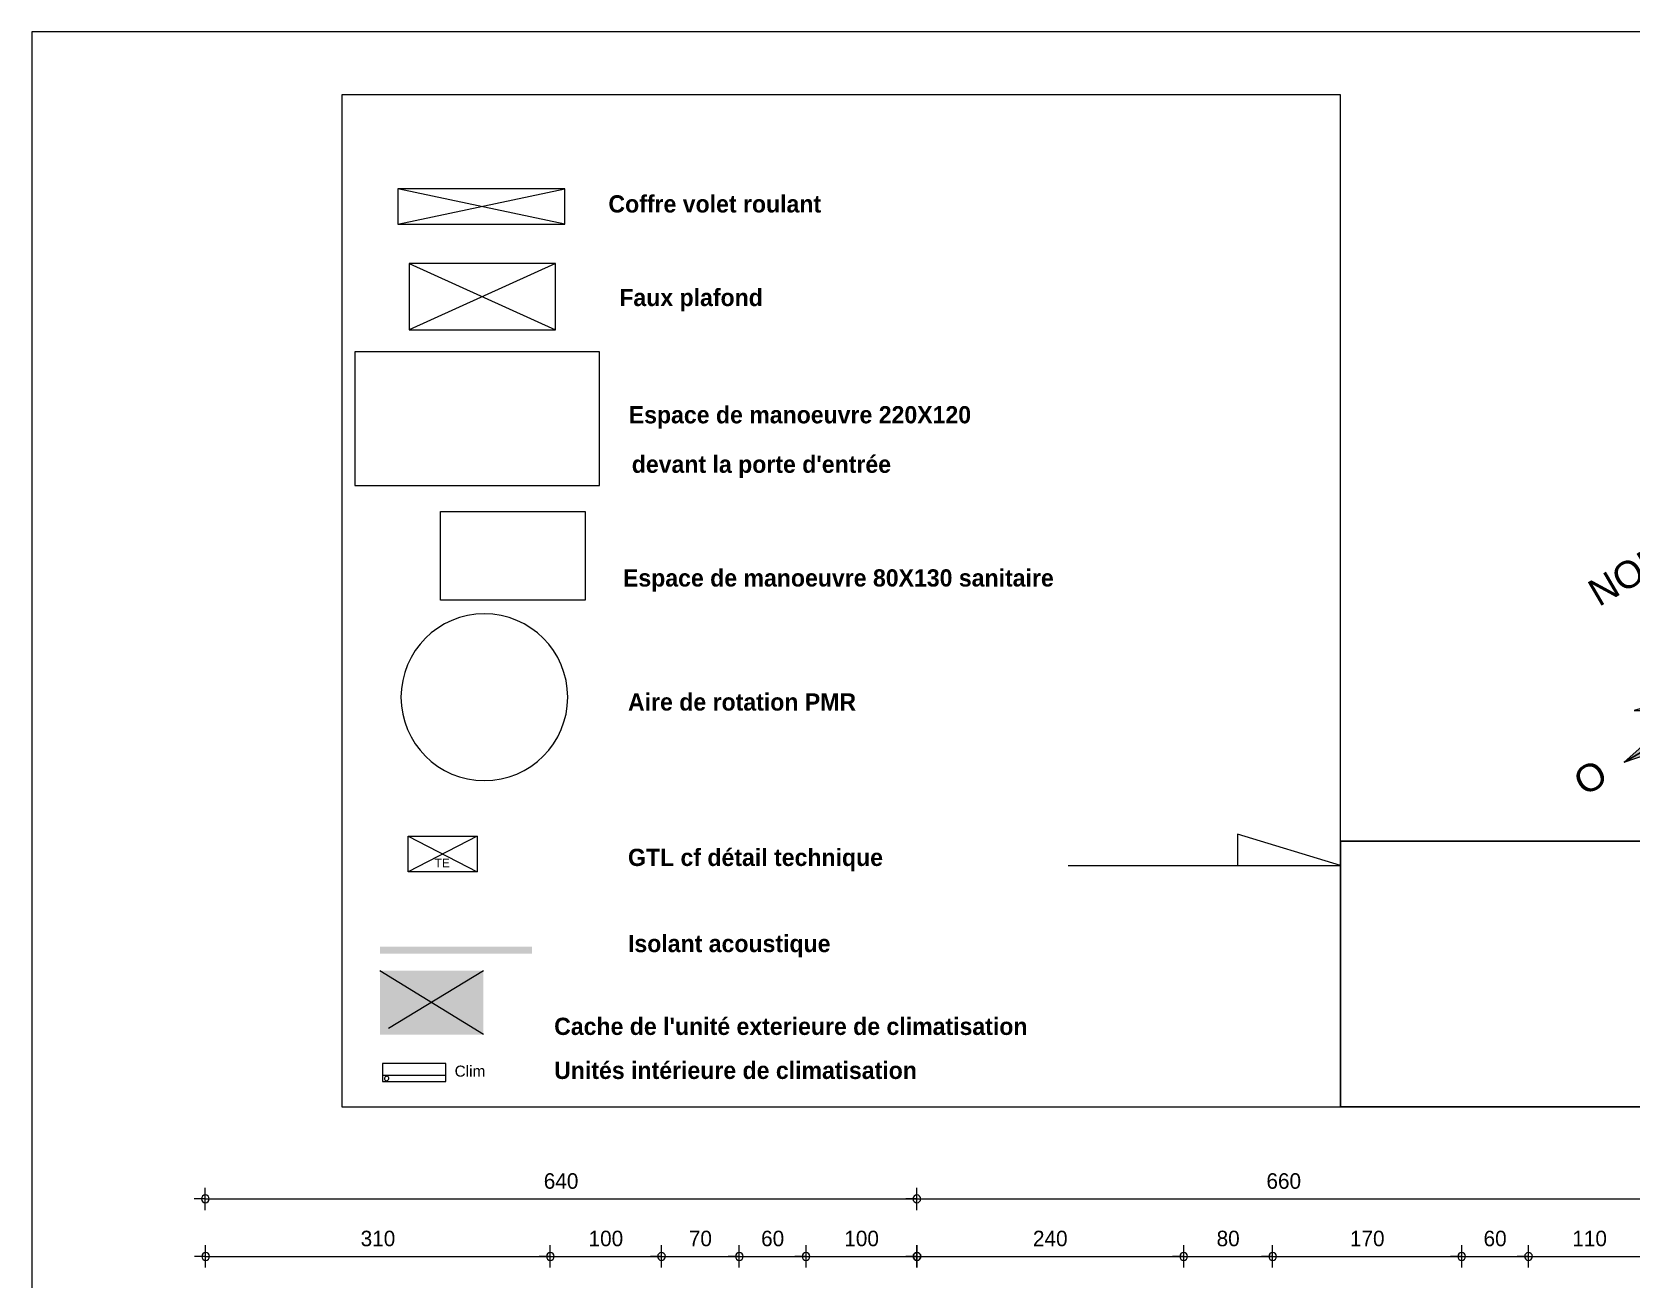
# Model space of a CAD drawing. Header units: metres. Extents: x -30.4 to 29.6, y -50.6 to 0.4.
# Drawn here: x -30.4 to -16.02, y -19.85 to -8.63 of the extents above; entities that cross this region are included whole.
import ezdxf
from ezdxf.enums import TextEntityAlignment as Align
from ezdxf.lldxf.tags import DXFTag

# ---------------------------------------------------------------- set-up
doc = ezdxf.new("R2010")
doc.units = ezdxf.units.M
doc.header["$MEASUREMENT"] = 0
doc.header["$XCLIPFRAME"] = 2
for name, color, linetype in [('Calque commun', 7, 'Continuous'), ('Calque5', 7, 'Continuous'), ('Calque9', 7, 'Continuous'), ('Textes', 7, 'Continuous')]:
    doc.layers.add(name, color=color, linetype=linetype)
doc.styles.add('Arial15', font='arial.ttf', dxfattribs={"height": 0.077313})
doc.styles.add('Arial4', font='arial.ttf', dxfattribs={"height": 0.098961})
doc.styles.add('Arial7', font='arial.ttf', dxfattribs={"width": 1.037433, "height": 2.319387})
doc.styles.add('Arial8', font='arial.ttf', dxfattribs={"width": 1.027642, "height": 2.319387})
doc.styles.add('Arial9', font='arial.ttf', dxfattribs={"width": 0.996783, "height": 2.319387})
doc.styles.add('Century Gothic', font='GOTHIC.TTF', dxfattribs={"height": 0.139636})
doc.styles.add('Century Gothic6', font='GOTHICB.TTF', dxfattribs={"height": 0.155115})
tags = doc.linetypes.add('DIVIDE2', pattern=[0.625, 0.25, -0.125, 0, -0.125, 0, -0.125]).pattern_tags.tags
tags[14:15] = [DXFTag(74, 4), DXFTag(75, 0), DXFTag(340, '0'), DXFTag(46, 1.0), DXFTag(50, 0.0), DXFTag(44, 0.0), DXFTag(45, 0.0)]
tags[12:13] = [DXFTag(74, 4), DXFTag(75, 0), DXFTag(340, '0'), DXFTag(46, 1.0), DXFTag(50, 0.0), DXFTag(44, 0.0), DXFTag(45, 0.0)]
tags[10:11] = [DXFTag(74, 4), DXFTag(75, 0), DXFTag(340, '0'), DXFTag(46, 1.0), DXFTag(50, 0.0), DXFTag(44, 0.0), DXFTag(45, 0.0)]
tags[8:9] = [DXFTag(74, 4), DXFTag(75, 0), DXFTag(340, '0'), DXFTag(46, 1.0), DXFTag(50, 0.0), DXFTag(44, 0.0), DXFTag(45, 0.0)]
tags[6:7] = [DXFTag(74, 4), DXFTag(75, 0), DXFTag(340, '0'), DXFTag(46, 1.0), DXFTag(50, 0.0), DXFTag(44, 0.0), DXFTag(45, 0.0)]
tags[4:5] = [DXFTag(74, 4), DXFTag(75, 0), DXFTag(340, '0'), DXFTag(46, 1.0), DXFTag(50, 0.0), DXFTag(44, 0.0), DXFTag(45, 0.0)]
tags = doc.linetypes.add('HIDDEN', pattern=[0.375, 0.25, -0.125]).pattern_tags.tags
tags[6:7] = [DXFTag(74, 4), DXFTag(75, 0), DXFTag(340, '0'), DXFTag(46, 1.0), DXFTag(50, 0.0), DXFTag(44, 0.0), DXFTag(45, 0.0)]
tags[4:5] = [DXFTag(74, 4), DXFTag(75, 0), DXFTag(340, '0'), DXFTag(46, 1.0), DXFTag(50, 0.0), DXFTag(44, 0.0), DXFTag(45, 0.0)]
tags = doc.linetypes.add('HIDDEN2', pattern=[0.1875, 0.125, -0.0625]).pattern_tags.tags
tags[6:7] = [DXFTag(74, 4), DXFTag(75, 0), DXFTag(340, '0'), DXFTag(46, 1.0), DXFTag(50, 0.0), DXFTag(44, 0.0), DXFTag(45, 0.0)]
tags[4:5] = [DXFTag(74, 4), DXFTag(75, 0), DXFTag(340, '0'), DXFTag(46, 1.0), DXFTag(50, 0.0), DXFTag(44, 0.0), DXFTag(45, 0.0)]
picture_1 = doc.add_image_def('image2.jpg', size_in_pixel=(789, 328))

# ---------------------------------------------------------------- blocks, each defined once
blk = doc.blocks.new('new35')
at = {"layer": 'Calque commun', "color": 5, "linetype": 'Continuous', "lineweight": 9}
blk.add_arc((0, 0), 0.5, 0, 359.9994, dxfattribs=at)
blk = doc.blocks.new('new36')
at = {"layer": 'Calque commun', "color": 5, "linetype": 'Continuous', "lineweight": 9}
blk.add_arc((0, 0), 0.5, 0, 359.9994, dxfattribs=at)
blk = doc.blocks.new('DimLine27757')
at = {"layer": 'Calque commun', "color": 5, "linetype": 'Continuous', "lineweight": 9}
for p, q in [((-20.039, -19.743), (-20.039, -19.543)), ((-19.239, -19.743), (-19.239, -19.543)), ((-20.039, -19.643), (-20.139, -19.643)), ((-20.039, -19.643), (-19.239, -19.643)), ((-19.239, -19.643), (-19.139, -19.643))]:
    blk.add_line(p, q, dxfattribs=at)
at = {"layer": 'Calque commun', "color": 5, "linetype": 'Continuous', "lineweight": 9, "xscale": 0.07000000029802322, "yscale": 0.07000000029802322, "zscale": 0.07000000029802322}
for name, p in [('new35', (-20.039, -19.643)), ('new36', (-19.239, -19.643))]:
    blk.add_blockref(name, p, dxfattribs=at)
at = {"layer": 'Calque commun', "color": 5, "linetype": 'Continuous', "lineweight": 9, "style": 'Century Gothic'}
blk.add_text('80', height=0.1396, dxfattribs=at).set_placement((-19.639, -19.593), align=Align.BOTTOM_CENTER)
blk = doc.blocks.new('new37')
at = {"layer": 'Calque commun', "color": 5, "linetype": 'Continuous', "lineweight": 9}
blk.add_arc((0, 0), 0.5, 0, 359.9994, dxfattribs=at)
blk = doc.blocks.new('new38')
at = {"layer": 'Calque commun', "color": 5, "linetype": 'Continuous', "lineweight": 9}
blk.add_arc((0, 0), 0.5, 0, 359.9994, dxfattribs=at)
blk = doc.blocks.new('DimLine27765')
at = {"layer": 'Calque commun', "color": 5, "linetype": 'Continuous', "lineweight": 9}
for p, q in [((-22.439, -19.743), (-22.439, -19.543)), ((-20.039, -19.743), (-20.039, -19.543)), ((-22.439, -19.643), (-22.539, -19.643)), ((-22.439, -19.643), (-20.039, -19.643)), ((-20.039, -19.643), (-19.939, -19.643))]:
    blk.add_line(p, q, dxfattribs=at)
at = {"layer": 'Calque commun', "color": 5, "linetype": 'Continuous', "lineweight": 9, "xscale": 0.07000000029802322, "yscale": 0.07000000029802322, "zscale": 0.07000000029802322}
for name, p in [('new37', (-22.439, -19.643)), ('new38', (-20.039, -19.643))]:
    blk.add_blockref(name, p, dxfattribs=at)
at = {"layer": 'Calque commun', "color": 5, "linetype": 'Continuous', "lineweight": 9, "style": 'Century Gothic'}
blk.add_text('240', height=0.1396, dxfattribs=at).set_placement((-21.239, -19.593), align=Align.BOTTOM_CENTER)
blk = doc.blocks.new('new71')
at = {"layer": 'Calque commun', "color": 5, "linetype": 'Continuous', "lineweight": 9}
blk.add_arc((0, 0), 0.5, 0, 359.9994, dxfattribs=at)
blk = doc.blocks.new('new72')
at = {"layer": 'Calque commun', "color": 5, "linetype": 'Continuous', "lineweight": 9}
blk.add_arc((0, 0), 0.5, 0, 359.9994, dxfattribs=at)
blk = doc.blocks.new('DimLine32644')
at = {"layer": 'Calque commun', "color": 5, "linetype": 'Continuous', "lineweight": 9}
for p, q in [((-28.836, -19.743), (-28.836, -19.543)), ((-25.736, -19.743), (-25.736, -19.543)), ((-28.836, -19.643), (-28.936, -19.643)), ((-28.836, -19.643), (-25.736, -19.643)), ((-25.736, -19.643), (-25.636, -19.643))]:
    blk.add_line(p, q, dxfattribs=at)
at = {"layer": 'Calque commun', "color": 5, "linetype": 'Continuous', "lineweight": 9, "xscale": 0.07000000029802322, "yscale": 0.07000000029802322, "zscale": 0.07000000029802322}
for name, p in [('new71', (-28.836, -19.643)), ('new72', (-25.736, -19.643))]:
    blk.add_blockref(name, p, dxfattribs=at)
at = {"layer": 'Calque commun', "color": 5, "linetype": 'Continuous', "lineweight": 9, "style": 'Century Gothic'}
blk.add_text('310', height=0.1396, dxfattribs=at).set_placement((-27.286, -19.593), align=Align.BOTTOM_CENTER)
blk = doc.blocks.new('new73')
at = {"layer": 'Calque commun', "color": 5, "linetype": 'Continuous', "lineweight": 9}
blk.add_arc((0, 0), 0.5, 0, 359.9994, dxfattribs=at)
blk = doc.blocks.new('new74')
at = {"layer": 'Calque commun', "color": 5, "linetype": 'Continuous', "lineweight": 9}
blk.add_arc((0, 0), 0.5, 0, 359.9994, dxfattribs=at)
blk = doc.blocks.new('DimLine32652')
at = {"layer": 'Calque commun', "color": 5, "linetype": 'Continuous', "lineweight": 9}
for p, q in [((-25.736, -19.743), (-25.736, -19.543)), ((-24.736, -19.743), (-24.736, -19.543)), ((-25.736, -19.643), (-25.836, -19.643)), ((-25.736, -19.643), (-24.736, -19.643)), ((-24.736, -19.643), (-24.636, -19.643))]:
    blk.add_line(p, q, dxfattribs=at)
at = {"layer": 'Calque commun', "color": 5, "linetype": 'Continuous', "lineweight": 9, "xscale": 0.07000000029802322, "yscale": 0.07000000029802322, "zscale": 0.07000000029802322}
for name, p in [('new73', (-25.736, -19.643)), ('new74', (-24.736, -19.643))]:
    blk.add_blockref(name, p, dxfattribs=at)
at = {"layer": 'Calque commun', "color": 5, "linetype": 'Continuous', "lineweight": 9, "style": 'Century Gothic'}
blk.add_text('100', height=0.1396, dxfattribs=at).set_placement((-25.236, -19.593), align=Align.BOTTOM_CENTER)
blk = doc.blocks.new('new75')
at = {"layer": 'Calque commun', "color": 5, "linetype": 'Continuous', "lineweight": 9}
blk.add_arc((0, 0), 0.5, 0, 359.9994, dxfattribs=at)
blk = doc.blocks.new('new76')
at = {"layer": 'Calque commun', "color": 5, "linetype": 'Continuous', "lineweight": 9}
blk.add_arc((0, 0), 0.5, 0, 359.9994, dxfattribs=at)
blk = doc.blocks.new('DimLine32823')
at = {"layer": 'Calque commun', "color": 5, "linetype": 'Continuous', "lineweight": 9}
for p, q in [((-24.736, -19.743), (-24.736, -19.543)), ((-24.036, -19.743), (-24.036, -19.543)), ((-24.736, -19.643), (-24.836, -19.643)), ((-24.736, -19.643), (-24.036, -19.643)), ((-24.036, -19.643), (-23.936, -19.643))]:
    blk.add_line(p, q, dxfattribs=at)
at = {"layer": 'Calque commun', "color": 5, "linetype": 'Continuous', "lineweight": 9, "xscale": 0.07000000029802322, "yscale": 0.07000000029802322, "zscale": 0.07000000029802322}
for name, p in [('new75', (-24.736, -19.643)), ('new76', (-24.036, -19.643))]:
    blk.add_blockref(name, p, dxfattribs=at)
at = {"layer": 'Calque commun', "color": 5, "linetype": 'Continuous', "lineweight": 9, "style": 'Century Gothic'}
blk.add_text('70', height=0.1396, dxfattribs=at).set_placement((-24.386, -19.593), align=Align.BOTTOM_CENTER)
blk = doc.blocks.new('new77')
at = {"layer": 'Calque commun', "color": 5, "linetype": 'Continuous', "lineweight": 9}
blk.add_arc((0, 0), 0.5, 0, 359.9994, dxfattribs=at)
blk = doc.blocks.new('new78')
at = {"layer": 'Calque commun', "color": 5, "linetype": 'Continuous', "lineweight": 9}
blk.add_arc((0, 0), 0.5, 0, 359.9994, dxfattribs=at)
blk = doc.blocks.new('DimLine32831')
at = {"layer": 'Calque commun', "color": 5, "linetype": 'Continuous', "lineweight": 9}
for p, q in [((-24.036, -19.743), (-24.036, -19.543)), ((-23.436, -19.743), (-23.436, -19.543)), ((-24.036, -19.643), (-24.136, -19.643)), ((-24.036, -19.643), (-23.436, -19.643)), ((-23.436, -19.643), (-23.336, -19.643))]:
    blk.add_line(p, q, dxfattribs=at)
at = {"layer": 'Calque commun', "color": 5, "linetype": 'Continuous', "lineweight": 9, "xscale": 0.07000000029802322, "yscale": 0.07000000029802322, "zscale": 0.07000000029802322}
for name, p in [('new77', (-24.036, -19.643)), ('new78', (-23.436, -19.643))]:
    blk.add_blockref(name, p, dxfattribs=at)
at = {"layer": 'Calque commun', "color": 5, "linetype": 'Continuous', "lineweight": 9, "style": 'Century Gothic'}
blk.add_text('60', height=0.1396, dxfattribs=at).set_placement((-23.736, -19.593), align=Align.BOTTOM_CENTER)
blk = doc.blocks.new('new79')
at = {"layer": 'Calque commun', "color": 5, "linetype": 'Continuous', "lineweight": 9}
blk.add_arc((0, 0), 0.5, 0, 359.9994, dxfattribs=at)
blk = doc.blocks.new('new80')
at = {"layer": 'Calque commun', "color": 5, "linetype": 'Continuous', "lineweight": 9}
blk.add_arc((0, 0), 0.5, 0, 359.9994, dxfattribs=at)
blk = doc.blocks.new('DimLine32839')
at = {"layer": 'Calque commun', "color": 5, "linetype": 'Continuous', "lineweight": 9}
for p, q in [((-23.436, -19.743), (-23.436, -19.543)), ((-22.436, -19.743), (-22.436, -19.543)), ((-23.436, -19.643), (-23.536, -19.643)), ((-23.436, -19.643), (-22.436, -19.643)), ((-22.436, -19.643), (-22.336, -19.643))]:
    blk.add_line(p, q, dxfattribs=at)
at = {"layer": 'Calque commun', "color": 5, "linetype": 'Continuous', "lineweight": 9, "xscale": 0.07000000029802322, "yscale": 0.07000000029802322, "zscale": 0.07000000029802322}
for name, p in [('new79', (-23.436, -19.643)), ('new80', (-22.436, -19.643))]:
    blk.add_blockref(name, p, dxfattribs=at)
at = {"layer": 'Calque commun', "color": 5, "linetype": 'Continuous', "lineweight": 9, "style": 'Century Gothic'}
blk.add_text('100', height=0.1396, dxfattribs=at).set_placement((-22.936, -19.593), align=Align.BOTTOM_CENTER)
blk = doc.blocks.new('new85')
at = {"layer": 'Calque commun', "color": 5, "linetype": 'Continuous', "lineweight": 9}
blk.add_arc((0, 0), 0.5, 0, 359.9994, dxfattribs=at)
blk = doc.blocks.new('new86')
at = {"layer": 'Calque commun', "color": 5, "linetype": 'Continuous', "lineweight": 9}
blk.add_arc((0, 0), 0.5, 0, 359.9994, dxfattribs=at)
blk = doc.blocks.new('DimLine32878')
at = {"layer": 'Calque commun', "color": 5, "linetype": 'Continuous', "lineweight": 9}
for p, q in [((-28.839, -19.125), (-28.939, -19.125)), ((-28.839, -19.226), (-28.839, -19.025)), ((-28.839, -19.125), (-22.439, -19.125)), ((-22.439, -19.226), (-22.439, -19.025)), ((-22.439, -19.125), (-22.339, -19.125))]:
    blk.add_line(p, q, dxfattribs=at)
at = {"layer": 'Calque commun', "color": 5, "linetype": 'Continuous', "lineweight": 9, "xscale": 0.07000000029802322, "yscale": 0.07000000029802322, "zscale": 0.07000000029802322}
for name, p in [('new85', (-28.839, -19.125)), ('new86', (-22.439, -19.125))]:
    blk.add_blockref(name, p, dxfattribs=at)
at = {"layer": 'Calque commun', "color": 5, "linetype": 'Continuous', "lineweight": 9, "style": 'Century Gothic'}
blk.add_text('640', height=0.1396, dxfattribs=at).set_placement((-25.639, -19.076), align=Align.BOTTOM_CENTER)
blk = doc.blocks.new('new87')
at = {"layer": 'Calque commun', "color": 5, "linetype": 'Continuous', "lineweight": 9}
blk.add_arc((0, 0), 0.5, 0, 359.9994, dxfattribs=at)
blk = doc.blocks.new('new88')
at = {"layer": 'Calque commun', "color": 5, "linetype": 'Continuous', "lineweight": 9}
blk.add_arc((0, 0), 0.5, 0, 359.9994, dxfattribs=at)
blk = doc.blocks.new('DimLine32886')
at = {"layer": 'Calque commun', "color": 5, "linetype": 'Continuous', "lineweight": 9}
for p, q in [((-22.439, -19.125), (-22.539, -19.125)), ((-22.439, -19.226), (-22.439, -19.025)), ((-22.439, -19.125), (-15.839, -19.125)), ((-15.839, -19.226), (-15.839, -19.025)), ((-15.839, -19.125), (-15.739, -19.125))]:
    blk.add_line(p, q, dxfattribs=at)
at = {"layer": 'Calque commun', "color": 5, "linetype": 'Continuous', "lineweight": 9, "xscale": 0.07000000029802322, "yscale": 0.07000000029802322, "zscale": 0.07000000029802322}
for name, p in [('new87', (-22.439, -19.125)), ('new88', (-15.839, -19.125))]:
    blk.add_blockref(name, p, dxfattribs=at)
at = {"layer": 'Calque commun', "color": 5, "linetype": 'Continuous', "lineweight": 9, "style": 'Century Gothic'}
blk.add_text('660', height=0.1396, dxfattribs=at).set_placement((-19.139, -19.076), align=Align.BOTTOM_CENTER)
blk = doc.blocks.new('new251')
at = {"layer": 'Calque commun', "color": 5, "linetype": 'Continuous', "lineweight": 9}
blk.add_arc((0, 0), 0.5, 0, 359.9994, dxfattribs=at)
blk = doc.blocks.new('new252')
at = {"layer": 'Calque commun', "color": 5, "linetype": 'Continuous', "lineweight": 9}
blk.add_arc((0, 0), 0.5, 0, 359.9994, dxfattribs=at)
blk = doc.blocks.new('DimLine38845')
at = {"layer": 'Calque commun', "color": 5, "linetype": 'Continuous', "lineweight": 9}
for p, q in [((-19.239, -19.743), (-19.239, -19.543)), ((-17.538, -19.743), (-17.538, -19.543)), ((-19.239, -19.643), (-19.339, -19.643)), ((-19.239, -19.643), (-17.538, -19.643)), ((-17.538, -19.643), (-17.438, -19.643))]:
    blk.add_line(p, q, dxfattribs=at)
at = {"layer": 'Calque commun', "color": 5, "linetype": 'Continuous', "lineweight": 9, "xscale": 0.07000000029802322, "yscale": 0.07000000029802322, "zscale": 0.07000000029802322}
for name, p in [('new251', (-19.239, -19.643)), ('new252', (-17.538, -19.643))]:
    blk.add_blockref(name, p, dxfattribs=at)
at = {"layer": 'Calque commun', "color": 5, "linetype": 'Continuous', "lineweight": 9, "style": 'Century Gothic'}
blk.add_text('170', height=0.1396, dxfattribs=at).set_placement((-18.388, -19.593), align=Align.BOTTOM_CENTER)
blk = doc.blocks.new('new253')
at = {"layer": 'Calque commun', "color": 5, "linetype": 'Continuous', "lineweight": 9}
blk.add_arc((0, 0), 0.5, 0, 359.9994, dxfattribs=at)
blk = doc.blocks.new('new254')
at = {"layer": 'Calque commun', "color": 5, "linetype": 'Continuous', "lineweight": 9}
blk.add_arc((0, 0), 0.5, 0, 359.9994, dxfattribs=at)
blk = doc.blocks.new('DimLine38853')
at = {"layer": 'Calque commun', "color": 5, "linetype": 'Continuous', "lineweight": 9}
for p, q in [((-17.538, -19.743), (-17.538, -19.543)), ((-16.938, -19.743), (-16.938, -19.543)), ((-17.538, -19.643), (-17.638, -19.643)), ((-17.538, -19.643), (-16.938, -19.643)), ((-16.938, -19.643), (-16.838, -19.643))]:
    blk.add_line(p, q, dxfattribs=at)
at = {"layer": 'Calque commun', "color": 5, "linetype": 'Continuous', "lineweight": 9, "xscale": 0.07000000029802322, "yscale": 0.07000000029802322, "zscale": 0.07000000029802322}
for name, p in [('new253', (-17.538, -19.643)), ('new254', (-16.938, -19.643))]:
    blk.add_blockref(name, p, dxfattribs=at)
at = {"layer": 'Calque commun', "color": 5, "linetype": 'Continuous', "lineweight": 9, "style": 'Century Gothic'}
blk.add_text('60', height=0.1396, dxfattribs=at).set_placement((-17.238, -19.593), align=Align.BOTTOM_CENTER)
blk = doc.blocks.new('new255')
at = {"layer": 'Calque commun', "color": 5, "linetype": 'Continuous', "lineweight": 9}
blk.add_arc((0, 0), 0.5, 0, 359.9994, dxfattribs=at)
blk = doc.blocks.new('new256')
at = {"layer": 'Calque commun', "color": 5, "linetype": 'Continuous', "lineweight": 9}
blk.add_arc((0, 0), 0.5, 0, 359.9994, dxfattribs=at)
blk = doc.blocks.new('DimLine38861')
at = {"layer": 'Calque commun', "color": 5, "linetype": 'Continuous', "lineweight": 9}
for p, q in [((-16.938, -19.743), (-16.938, -19.543)), ((-15.839, -19.743), (-15.839, -19.543)), ((-16.938, -19.643), (-17.038, -19.643)), ((-16.938, -19.643), (-15.839, -19.643)), ((-15.839, -19.643), (-15.739, -19.643))]:
    blk.add_line(p, q, dxfattribs=at)
at = {"layer": 'Calque commun', "color": 5, "linetype": 'Continuous', "lineweight": 9, "xscale": 0.07000000029802322, "yscale": 0.07000000029802322, "zscale": 0.07000000029802322}
for name, p in [('new255', (-16.938, -19.643)), ('new256', (-15.839, -19.643))]:
    blk.add_blockref(name, p, dxfattribs=at)
at = {"layer": 'Calque commun', "color": 5, "linetype": 'Continuous', "lineweight": 9, "style": 'Century Gothic'}
blk.add_text('110', height=0.1396, dxfattribs=at).set_placement((-16.388, -19.593), align=Align.BOTTOM_CENTER)
blk = doc.blocks.new('b1000')
at = {"layer": 'Calque9', "color": 7, "linetype": 'ByBlock', "lineweight": 9}
for p, q in [((198.31, 346.17), (196.51, 336.85)), ((198.38, 335), (198.31, 346.17)), ((198.31, 346.17), (198.38, 335)), ((200.23, 336.87), (198.31, 346.17)), ((197.04, 339.63), (194.94, 343.15)), ((194.94, 343.15), (196.51, 336.85)), ((201.71, 343.2), (199.65, 339.65)), ((200.23, 336.87), (201.71, 343.2)), ((196.51, 336.85), (197.04, 339.63)), ((197.04, 339.63), (197.04, 339.63)), ((199.65, 339.65), (200.23, 336.87)), ((196.51, 336.85), (190.18, 338.33)), ((190.18, 338.33), (193.73, 336.28)), ((206.53, 338.44), (200.23, 336.87)), ((203.01, 336.34), (206.53, 338.44)), ((196.51, 336.85), (187.21, 334.93)), ((193.73, 336.28), (196.51, 336.85)), ((196.51, 336.85), (198.38, 335)), ((198.38, 335), (196.51, 336.85)), ((196.51, 336.85), (196.51, 336.85)), ((198.38, 335), (200.23, 336.87)), ((198.38, 335), (200.23, 336.87)), ((200.23, 336.87), (200.23, 336.87)), ((200.23, 336.87), (200.23, 336.87)), ((200.23, 336.87), (209.54, 335.07)), ((200.23, 336.87), (203.01, 336.34)), ((203.01, 336.34), (203.01, 336.34)), ((198.38, 335), (187.21, 334.93)), ((187.21, 334.93), (198.38, 335)), ((187.21, 334.93), (196.53, 333.13)), ((196.53, 333.13), (198.38, 335)), ((198.38, 335), (196.53, 333.13)), ((209.54, 335.07), (198.38, 335)), ((209.54, 335.07), (198.38, 335)), ((198.38, 335), (198.38, 335)), ((198.38, 335), (198.38, 335)), ((198.45, 323.84), (198.38, 335)), ((198.38, 335), (198.38, 335)), ((200.25, 333.15), (198.38, 335)), ((198.38, 335), (198.45, 323.84)), ((198.38, 335), (200.25, 333.15)), ((200.25, 333.15), (209.54, 335.07)), ((193.75, 333.67), (190.23, 331.56)), ((196.53, 333.13), (193.75, 333.67)), ((203.03, 333.73), (200.25, 333.15)), ((206.57, 331.67), (203.03, 333.73)), ((190.23, 331.56), (196.53, 333.13)), ((196.53, 333.13), (195.05, 326.81)), ((196.53, 333.13), (196.53, 333.13)), ((197.1, 330.35), (196.53, 333.13)), ((196.53, 333.13), (196.53, 333.13)), ((196.53, 333.13), (198.45, 323.84)), ((196.53, 333.13), (196.53, 333.13)), ((198.45, 323.84), (200.25, 333.15)), ((200.25, 333.15), (199.71, 330.37)), ((200.25, 333.15), (200.25, 333.15)), ((201.82, 326.85), (200.25, 333.15)), ((200.25, 333.15), (206.57, 331.67)), ((200.25, 333.15), (200.25, 333.15)), ((206.57, 331.67), (206.57, 331.67)), ((195.05, 326.81), (197.1, 330.35)), ((197.1, 330.35), (197.1, 330.35)), ((199.71, 330.37), (199.71, 330.37)), ((199.71, 330.37), (201.82, 326.85))]:
    blk.add_line(p, q, dxfattribs=at)
at = {"layer": 'Calque9', "color": 54, "linetype": 'ByBlock', "lineweight": 9}
for points in [[(198.38, 335), (198.31, 346.17), (196.51, 336.85)], [(199.65, 339.65), (200.23, 336.87), (201.71, 343.2)]]:
    blk.add_trace(points, dxfattribs=at)
at = {"layer": 'Calque9', "color": 51, "linetype": 'ByBlock', "lineweight": 9}
for points in [[(198.31, 346.17), (198.38, 335), (200.23, 336.87)], [(196.51, 336.85), (197.04, 339.63), (194.94, 343.15)]]:
    blk.add_trace(points, dxfattribs=at)
at = {"layer": 'Calque9', "color": 9, "linetype": 'ByBlock', "lineweight": 9}
for points in [[(193.73, 336.28), (196.51, 336.85), (190.18, 338.33)], [(187.21, 334.93), (196.53, 333.13), (198.38, 335)]]:
    blk.add_trace(points, dxfattribs=at)
at = {"layer": 'Calque9', "color": 134, "linetype": 'ByBlock', "lineweight": 9}
for points in [[(200.23, 336.87), (203.01, 336.34), (206.53, 338.44)], [(198.38, 335), (200.25, 333.15), (209.54, 335.07)]]:
    blk.add_trace(points, dxfattribs=at)
at = {"layer": 'Calque9', "color": 180, "linetype": 'ByBlock', "lineweight": 9}
for points in [[(187.21, 334.93), (198.38, 335), (196.51, 336.85)], [(190.23, 331.56), (196.53, 333.13), (193.75, 333.67)]]:
    blk.add_trace(points, dxfattribs=at)
at = {"layer": 'Calque9', "color": 4, "linetype": 'ByBlock', "lineweight": 9}
for points in [[(198.38, 335), (200.23, 336.87), (209.54, 335.07)], [(200.25, 333.15), (206.57, 331.67), (203.03, 333.73)]]:
    blk.add_trace(points, dxfattribs=at)
at = {"layer": 'Calque9', "color": 240, "linetype": 'ByBlock', "lineweight": 9}
for points in [[(198.38, 335), (196.53, 333.13), (198.45, 323.84)], [(200.25, 333.15), (199.71, 330.37), (201.82, 326.85)]]:
    blk.add_trace(points, dxfattribs=at)
at = {"layer": 'Calque9', "color": 40, "linetype": 'ByBlock', "lineweight": 9}
for points in [[(198.45, 323.84), (200.25, 333.15), (198.38, 335)], [(195.05, 326.81), (197.1, 330.35), (196.53, 333.13)]]:
    blk.add_trace(points, dxfattribs=at)
at = {"layer": 'Calque9', "color": 7, "linetype": 'ByBlock', "lineweight": -2}
for s, height, style, width, p in [('NORD', 2.319, 'Arial9', 0.996783, (191.99, 346.83)), ('O', 2.32, 'Arial8', 1.027642, (182.77, 333.38)), ('E', 2.32, 'Arial7', 1.037433, (210.33, 333.56)), ('S', 2.32, 'Arial7', 1.037433, (196.87, 319.7))]:
    blk.add_text(s, height=height, rotation=0.3707, dxfattribs=dict(at, style=style, width=width)).set_placement(p, align=Align.BOTTOM_LEFT)
blk = doc.blocks.new('N')
at = {"layer": 'Calque5', "color": 0, "linetype": 'ByBlock', "lineweight": -2}
blk.add_blockref('b1000', (-197.1, -330.35), dxfattribs=at)
blk = doc.blocks.new('nordmichel')
at = {"layer": 'Calque9', "color": 0, "linetype": 'Continuous', "lineweight": -2, "xscale": 0.5, "yscale": 0.5}
blk.add_blockref('N', (-0.637, -2.324, 121.08), dxfattribs=at)
blk = doc.blocks.new('120x220')
at = {"layer": 'Calque commun', "color": 7, "linetype": 'HIDDEN', "lineweight": 9}
mesh = blk.add_polyface(dxfattribs=at)
corners = [(0, 2.2), (0, 0), (1.2, 0), (1.2, 2.2)]
mesh.append_faces([[corners[k] for k in face] for face in [(0, 1, 2, 3)]], dxfattribs={"color": 7})
blk = doc.blocks.new('80x130')
at = {"layer": 'Calque commun', "color": 7, "linetype": 'HIDDEN', "lineweight": 9}
mesh = blk.add_polyface(dxfattribs=at)
corners = [(0, 0), (0, 1.3), (0.8, 1.3), (0.8, 0)]
mesh.append_faces([[corners[k] for k in face] for face in [(0, 1, 2, 3)]], dxfattribs={"color": 7})
blk = doc.blocks.new('te 62x32')
at = {"layer": 'Calque commun', "color": 1, "linetype": 'Continuous', "lineweight": 18}
for p, q in [((0, 0.32), (0.62, 0)), ((0.62, 0.32), (0, 0))]:
    blk.add_line(p, q, dxfattribs=at)
at = {"layer": 'Textes', "color": 5, "linetype": 'ByBlock', "lineweight": -2, "style": 'Arial15'}
blk.add_text('TE', height=0.0773, dxfattribs=at).set_placement((0.236, 0.018), align=Align.BOTTOM_LEFT)
at = {"layer": 'Calque commun', "color": 1, "linetype": 'Continuous', "lineweight": 18}
mesh = blk.add_polyface(dxfattribs=at)
corners = [(0, 0.32), (0.62, 0.32), (0.62, 0), (0, 0)]
mesh.append_faces([[corners[k] for k in face] for face in [(0, 1, 2, 3)]], dxfattribs={"color": 1})
blk = doc.blocks.new('clim-int11')
at = {"layer": 'Calque commun', "color": 0, "linetype": 'ByBlock', "lineweight": 9}
for p, q in [((0.567, 0.16), (0, 0.16)), ((0, 0.16), (0, 0)), ((0.567, 0), (0.567, 0.16)), ((0, 0.106), (0.567, 0.106)), ((0, 0), (0.567, 0))]:
    blk.add_line(p, q, dxfattribs=at)
blk.add_arc((0.531, 0.134), 0.02, 330, 329.9994, dxfattribs=at)

msp = doc.modelspace()

# ---------------------------------------------------------------- linework, layer by layer
at = {"layer": 'Calque commun', "color": 20, "linetype": 'HIDDEN2', "lineweight": 9}
for p, q in [((-25.688, -10.709), (-27.004, -11.307)), ((-27.004, -10.709), (-25.688, -11.307))]:
    msp.add_line(p, q, dxfattribs=at)
at = {"layer": 'Calque commun', "color": 7, "linetype": 'HIDDEN', "lineweight": 9}
for p, q in [((-26.338, -17.647), (-27.268, -17.073)), ((-26.338, -17.073), (-27.19, -17.592))]:
    msp.add_line(p, q, dxfattribs=at)
at = {"layer": 'Calque commun', "color": 21, "linetype": 'HIDDEN2', "lineweight": 9, "flags": 128}
msp.add_lwpolyline([(-25.606, -10.357), (-25.606, -10.038), (-27.106, -10.038), (-27.106, -10.357), (-25.606, -10.357), (-27.106, -10.038), (-27.106, -10.357), (-25.606, -10.038)], dxfattribs=at)
at = {"layer": 'Calque commun', "color": 1, "linetype": 'Continuous', "lineweight": 18}
msp.add_polyline3d([(-21.079, -16.126, 0), (-18.628, -16.126, 0), (-19.555, -15.844, 0), (-19.555, -16.126, 0)], dxfattribs=at)
at = {"layer": 'Calque commun', "color": 7, "linetype": 'HIDDEN', "lineweight": 9}
msp.add_arc((-26.329, -14.612), 0.75, 270, 269.9994, dxfattribs=at)
at = {"layer": 'Calque commun', "color": 91, "linetype": 'Continuous', "lineweight": 9}
msp.add_trace([(-27.268, -16.855), (-25.9, -16.855), (-27.268, -16.92), (-25.9, -16.92)], dxfattribs=at)
at = {"layer": 'Calque commun', "color": 43, "linetype": 'HIDDEN', "lineweight": 9}
msp.add_trace([(-26.338, -17.073), (-27.268, -17.073), (-26.338, -17.647), (-27.268, -17.647)], dxfattribs=at)

# ---------------------------------------------------------------- block references
at = {"layer": 'Calque commun', "color": 0, "linetype": 'ByBlock', "lineweight": -2, "rotation": 90}
for name, p in [('120x220', (-25.293, -12.706)), ('80x130', (-25.422, -13.74))]:
    msp.add_blockref(name, p, dxfattribs=at)
at = {"layer": 'Calque commun', "color": 0, "linetype": 'ByBlock', "lineweight": -2, "xscale": 0.2097151964587453, "yscale": 0.2097151835540479, "zscale": 0.2097152024507523, "rotation": 30.0006661265802}
msp.add_blockref('nordmichel', (-15.068, -14.605), dxfattribs=at)
at = {"layer": 'Calque commun', "color": 0, "linetype": 'ByBlock', "lineweight": -2}
msp.add_blockref('te 62x32', (-27.013, -16.183), dxfattribs=at)
at = {"layer": 'Calque commun', "color": 7, "linetype": 'HIDDEN2', "lineweight": -2, "xscale": -1, "yscale": -1, "zscale": -1}
msp.add_blockref('clim-int11', (-26.677, -17.908), dxfattribs=at)
at = {"layer": 'Calque commun', "color": 5, "linetype": 'Continuous', "lineweight": 9}
for name in ['DimLine32878', 'DimLine32886', 'DimLine32644', 'DimLine32652', 'DimLine32823', 'DimLine32831', 'DimLine32839', 'DimLine27765', 'DimLine27757', 'DimLine38845', 'DimLine38853', 'DimLine38861']:
    msp.add_blockref(name, (0, 0), dxfattribs=at)

# ---------------------------------------------------------------- texts
at = {"layer": 'Textes', "color": 5, "linetype": 'ByBlock', "lineweight": -2, "style": 'Century Gothic6'}
for s, p in [('Coffre volet roulant', (-25.213, -10.298)), ('Faux plafond', (-25.115, -11.14)), ('Espace de manoeuvre 220X120', (-25.03, -12.195)), ("devant la porte d'entrée", (-25.003, -12.64)), ('Espace de manoeuvre 80X130 sanitaire', (-25.082, -13.663)), ('Aire de rotation PMR', (-25.037, -14.779)), ('GTL cf détail technique', (-25.037, -16.177)), ('Isolant acoustique', (-25.037, -16.952)), ("Cache de l'unité exterieure de climatisation", (-25.701, -17.697)), ('Unités intérieure de climatisation', (-25.701, -18.093))]:
    msp.add_text(s, height=0.15512, dxfattribs=at).set_placement(p, align=Align.BOTTOM_LEFT)
at = {"layer": 'Textes', "color": 5, "linetype": 'ByBlock', "lineweight": -2, "style": 'Arial4'}
msp.add_text('Clim', height=0.099, dxfattribs=at).set_placement((-26.32, -18.055), align=Align.BOTTOM_RIGHT)

# ---------------------------------------------------------------- pictures from other files: only their frames are drawn
at = {"layer": 'Calque commun', "color": 5, "linetype": 'DIVIDE2', "lineweight": 9}
image = msp.add_image(picture_1, insert=(-18.631, -18.294), size_in_units=(4.867, 2.392), dxfattribs=at)
image.set_boundary_path([(-1e-05, 0.0001), (789, 0.0001), (789, 328), (-1e-05, 328), (-1e-05, 0.0001)])

# ---------------------------------------------------------------- meshes
at = {"layer": 'Calque commun', "color": 7, "linetype": 'Continuous', "lineweight": 9}
mesh = msp.add_polyface(dxfattribs=at)
corners = [(29.602, -8.627), (-30.398, -8.627), (-30.398, -50.627), (29.602, -50.627)]
mesh.append_faces([[corners[k] for k in face] for face in [(0, 1, 2, 3)]], dxfattribs={"color": 7})
mesh = msp.add_polyface(dxfattribs=at)
corners = [(-18.627, -9.194), (-27.611, -9.194), (-27.611, -18.296), (-18.627, -18.296)]
mesh.append_faces([[corners[k] for k in face] for face in [(0, 1, 2, 3)]], dxfattribs={"color": 7})
at = {"layer": 'Calque commun', "color": 20, "linetype": 'HIDDEN2', "lineweight": 9}
mesh = msp.add_polyface(dxfattribs=at)
corners = [(-27.004, -11.307), (-25.688, -11.307), (-25.688, -10.709), (-27.004, -10.709)]
mesh.append_faces([[corners[k] for k in face] for face in [(0, 1, 2, 3)]], dxfattribs={"color": 20})
at = {"layer": 'Calque commun', "color": 5, "linetype": 'DIVIDE2', "lineweight": 9}
mesh = msp.add_polyface(dxfattribs=at)
corners = [(-18.628, -18.297), (-13.761, -18.297), (-13.761, -15.907), (-18.628, -15.907)]
mesh.append_faces([[corners[k] for k in face] for face in [(0, 1, 2, 3)]], dxfattribs={"color": 5})

doc.saveas('drawing.dxf')
